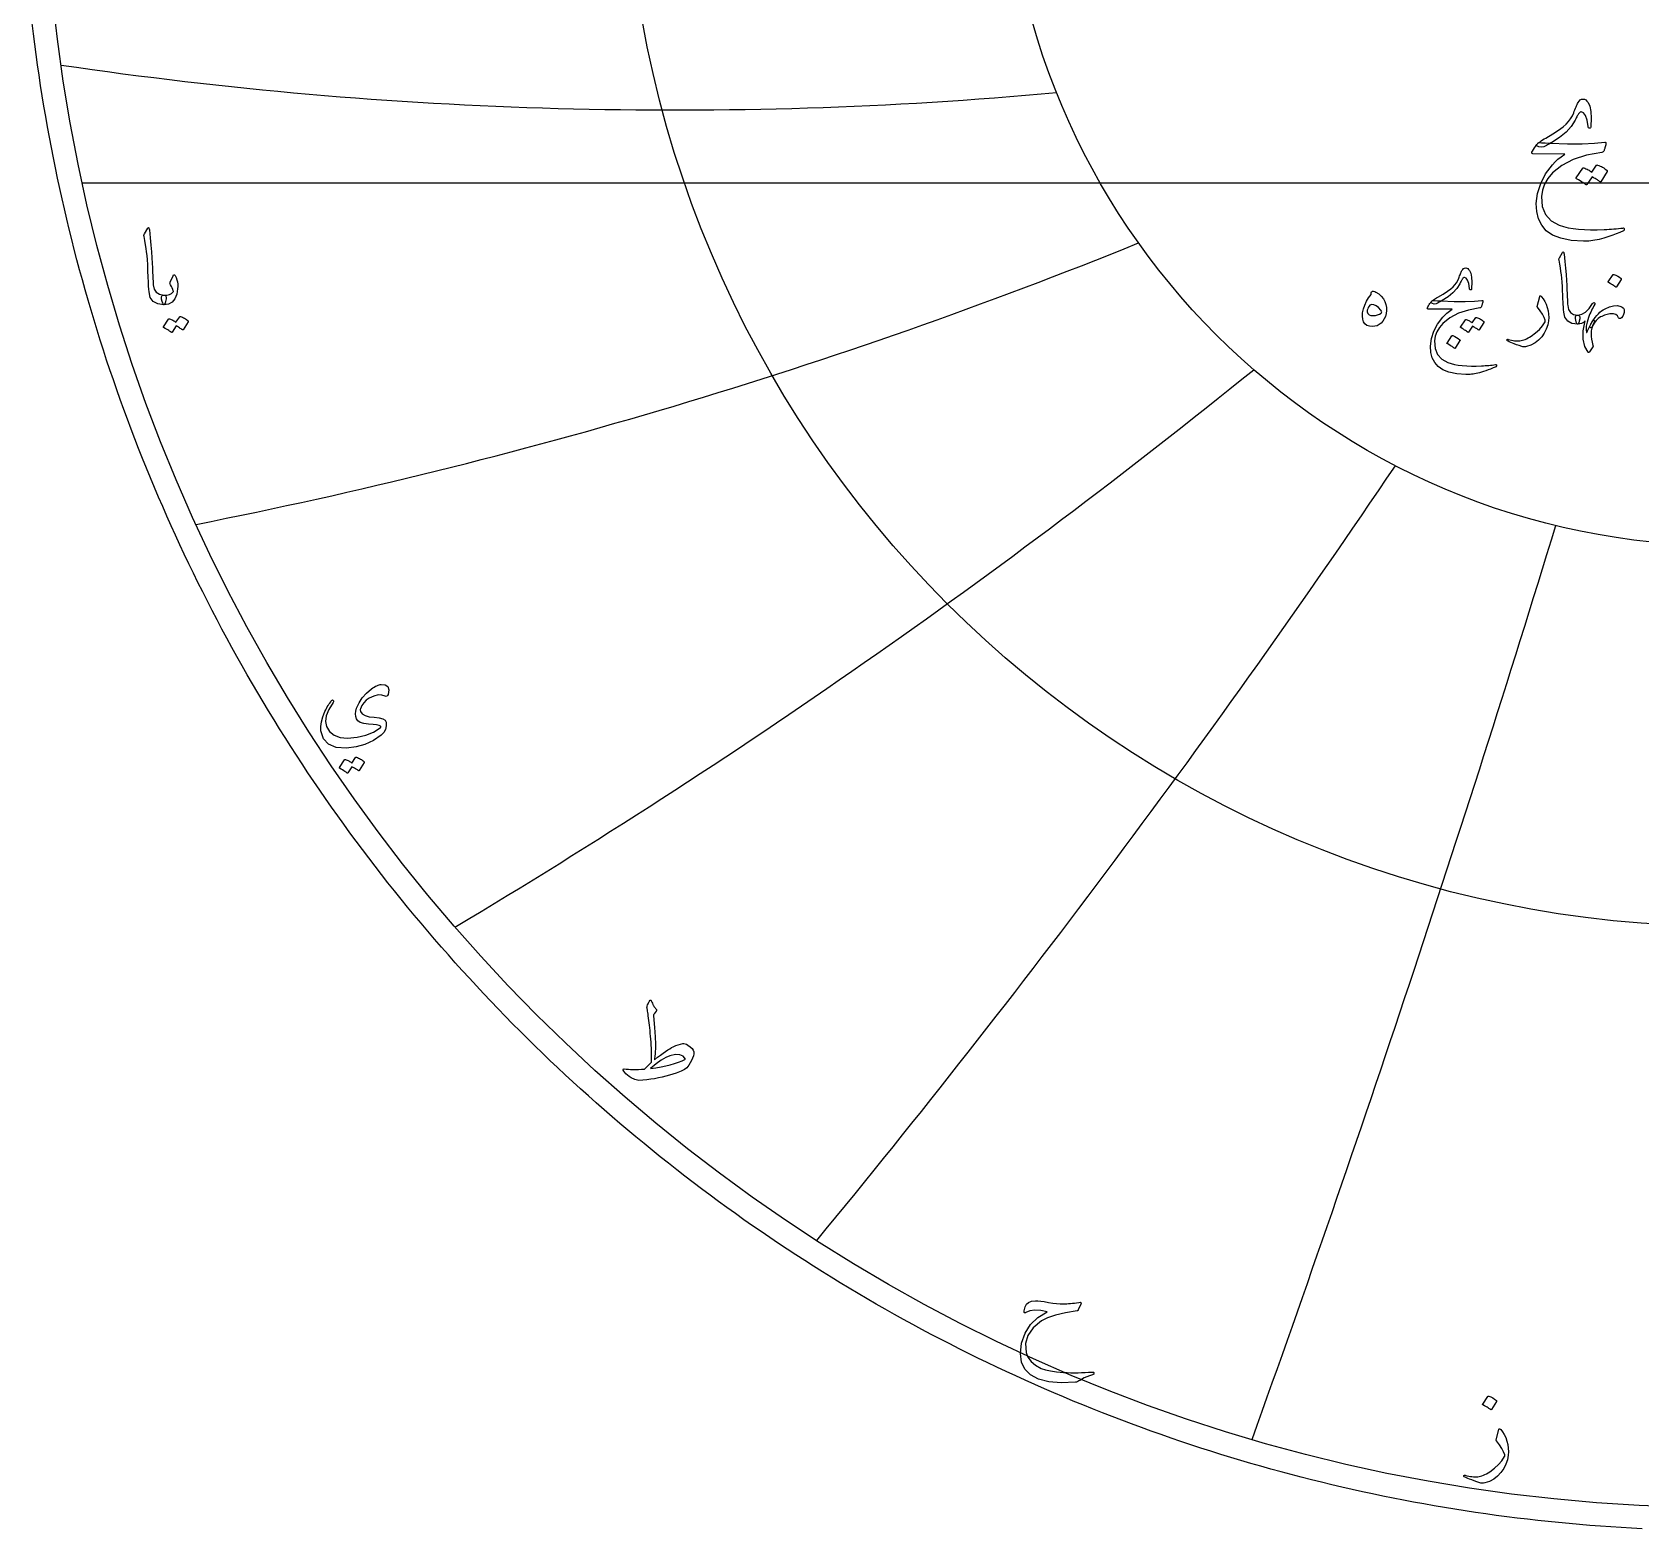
# Model space of a CAD drawing. Header units: millimetres. Extents: x -54 to 54, y -54 to 55.
# Drawn here: x -53.5 to -2.7, y -53.8 to -6.5 of the extents above; entities that cross this region are included whole.
import ezdxf

# ---------------------------------------------------------------- set-up
doc = ezdxf.new("R2010")
doc.units = ezdxf.units.MM
for name, color, linetype in [('CUT_OUTER', 1, 'Continuous'), ('ENGRAVE', 7, 'Continuous'), ('ENGRAVE_FINE', 8, 'Continuous'), ('TEXT', 5, 'Continuous')]:
    doc.layers.add(name, color=color, linetype=linetype)

msp = doc.modelspace()

# ---------------------------------------------------------------- linework, layer by layer
at = {"layer": 'CUT_OUTER'}
msp.add_lwpolyline([(-2.6416, -53.7702), (-2.9714, -53.7529), (-3.3012, -53.7337), (-3.6308, -53.7124), (-3.9603, -53.6891), (-4.2897, -53.6638), (-4.6189, -53.6365), (-4.9479, -53.6071), (-5.2768, -53.5758), (-5.6054, -53.5424), (-5.9338, -53.507), (-6.262, -53.4696), (-6.59, -53.4301), (-6.9177, -53.3887), (-7.2452, -53.3452), (-7.5723, -53.2998), (-7.8992, -53.2523), (-8.2258, -53.2028), (-8.5521, -53.1514), (-8.8781, -53.0979), (-9.2037, -53.0424), (-9.529, -52.985), (-9.854, -52.9255), (-10.1785, -52.864), (-10.5027, -52.8006), (-10.8265, -52.7351), (-11.1498, -52.6677), (-11.4728, -52.5983), (-11.7953, -52.5269), (-12.1174, -52.4536), (-12.439, -52.3782), (-12.7602, -52.3009), (-13.0808, -52.2216), (-13.401, -52.1404), (-13.7207, -52.0572), (-14.0399, -51.972), (-14.3585, -51.8849), (-14.6766, -51.7958), (-14.9941, -51.7048), (-15.3111, -51.6118), (-15.6275, -51.5169), (-15.9433, -51.42), (-16.2585, -51.3212), (-16.5731, -51.2205), (-16.8871, -51.1178), (-17.2004, -51.0133), (-17.5131, -50.9068), (-17.8251, -50.7984), (-18.1365, -50.688), (-18.4471, -50.5758), (-18.7571, -50.4616), (-19.0664, -50.3456), (-19.3749, -50.2277), (-19.6828, -50.1078), (-19.9899, -49.9861), (-20.2962, -49.8625), (-20.6018, -49.7371), (-20.9066, -49.6097), (-21.2106, -49.4805), (-21.5138, -49.3494), (-21.8162, -49.2165), (-22.1177, -49.0817), (-22.4185, -48.9451), (-22.7184, -48.8066), (-23.0174, -48.6663), (-23.3156, -48.5241), (-23.6129, -48.3801), (-23.9093, -48.2343), (-24.2048, -48.0867), (-24.4994, -47.9373), (-24.7931, -47.7861), (-25.0858, -47.6331), (-25.3776, -47.4782), (-25.6685, -47.3216), (-25.9584, -47.1632), (-26.2473, -47.0031), (-26.5352, -46.8411), (-26.8221, -46.6774), (-27.108, -46.512), (-27.3929, -46.3448), (-27.6767, -46.1758), (-27.9595, -46.0051), (-28.2413, -45.8327), (-28.522, -45.6586), (-28.8016, -45.4827), (-29.0801, -45.3051), (-29.3576, -45.1258), (-29.6339, -44.9448), (-29.9091, -44.7622), (-30.1832, -44.5778), (-30.4562, -44.3918), (-30.728, -44.2041), (-30.9986, -44.0147), (-31.2681, -43.8236), (-31.5364, -43.631), (-31.8035, -43.4366), (-32.0695, -43.2407), (-32.3342, -43.0431), (-32.5977, -42.8439), (-32.86, -42.6431), (-33.121, -42.4406), (-33.3808, -42.2366), (-33.6393, -42.031), (-33.8966, -41.8238), (-34.1526, -41.615), (-34.4073, -41.4047), (-34.6607, -41.1928), (-34.9128, -40.9793), (-35.1636, -40.7643), (-35.413, -40.5478), (-35.6612, -40.3298), (-35.9079, -40.1102), (-36.1534, -39.8891), (-36.3975, -39.6665), (-36.6402, -39.4424), (-36.8815, -39.2169), (-37.1214, -38.9898), (-37.36, -38.7613), (-37.5971, -38.5314), (-37.8328, -38.3), (-38.0671, -38.0671), (-38.3, -37.8328), (-38.5314, -37.5971), (-38.7613, -37.36), (-38.9898, -37.1214), (-39.2169, -36.8815), (-39.4424, -36.6402), (-39.6665, -36.3975), (-39.8891, -36.1534), (-40.1102, -35.9079), (-40.3298, -35.6612), (-40.5478, -35.413), (-40.7643, -35.1636), (-40.9793, -34.9128), (-41.1928, -34.6607), (-41.4047, -34.4073), (-41.615, -34.1526), (-41.8238, -33.8966), (-42.031, -33.6393), (-42.2366, -33.3808), (-42.4406, -33.121), (-42.6431, -32.86), (-42.8439, -32.5977), (-43.0431, -32.3342), (-43.2407, -32.0695), (-43.4366, -31.8035), (-43.631, -31.5364), (-43.8236, -31.2681), (-44.0147, -30.9986), (-44.2041, -30.728), (-44.3918, -30.4562), (-44.5778, -30.1832), (-44.7622, -29.9091), (-44.9448, -29.6339), (-45.1258, -29.3576), (-45.3051, -29.0801), (-45.4827, -28.8016), (-45.6586, -28.522), (-45.8327, -28.2413), (-46.0051, -27.9595), (-46.1758, -27.6767), (-46.3448, -27.3929), (-46.512, -27.108), (-46.6774, -26.8221), (-46.8411, -26.5352), (-47.0031, -26.2473), (-47.1632, -25.9584), (-47.3216, -25.6685), (-47.4782, -25.3776), (-47.6331, -25.0858), (-47.7861, -24.7931), (-47.9373, -24.4994), (-48.0867, -24.2048), (-48.2343, -23.9093), (-48.3801, -23.6129), (-48.5241, -23.3156), (-48.6663, -23.0174), (-48.8066, -22.7184), (-48.9451, -22.4185), (-49.0817, -22.1177), (-49.2165, -21.8162), (-49.3494, -21.5138), (-49.4805, -21.2106), (-49.6097, -20.9066), (-49.7371, -20.6018), (-49.8625, -20.2962), (-49.9861, -19.9899), (-50.1078, -19.6828), (-50.2277, -19.3749), (-50.3456, -19.0664), (-50.4616, -18.7571), (-50.5758, -18.4471), (-50.688, -18.1365), (-50.7984, -17.8251), (-50.9068, -17.5131), (-51.0133, -17.2004), (-51.1178, -16.8871), (-51.2205, -16.5731), (-51.3212, -16.2585), (-51.42, -15.9433), (-51.5169, -15.6275), (-51.6118, -15.3111), (-51.7048, -14.9941), (-51.7958, -14.6766), (-51.8849, -14.3585), (-51.972, -14.0399), (-52.0572, -13.7207), (-52.1404, -13.401), (-52.2216, -13.0808), (-52.3009, -12.7602), (-52.3782, -12.439), (-52.4536, -12.1174), (-52.5269, -11.7953), (-52.5983, -11.4728), (-52.6677, -11.1498), (-52.7351, -10.8265), (-52.8006, -10.5027), (-52.864, -10.1785), (-52.9255, -9.854), (-52.985, -9.529), (-53.0424, -9.2037), (-53.0979, -8.8781), (-53.1514, -8.5521), (-53.2028, -8.2258), (-53.2523, -7.8992), (-53.2998, -7.5723), (-53.3452, -7.2452), (-53.3887, -6.9177), (-53.4301, -6.59), (-53.4696, -6.262)], dxfattribs=at)
at = {"layer": 'ENGRAVE'}
for radius in [53.1, 34.7587, 22.7527]:
    msp.add_circle((0, 0), radius, dxfattribs=at)
for centre, radius, start, end in [((-33.1907, 123.8694), 132.8662, 261.619044, 275.209733), ((-80.0817, 138.7056), 163.8917, 281.18357, 292.056121), ((-150.9044, 150.9044), 216.2231, 300.820642, 308.975055), ((-277.0991, 159.9832), 321.8489, 320.514464, 325.950739), ((-617.9539, 165.5803), 640.6965, 340.2472961, 342.9654338)]:
    msp.add_arc(centre, radius, start, end, dxfattribs=at)
at = {"layer": 'ENGRAVE_FINE'}
msp.add_lwpolyline([(-51.8851, -11.2938), (51.8851, -11.2938)], dxfattribs=at)
at = {"layer": 'TEXT'}
for points in [[(-5.9855, -10.1131), (-5.9606, -10.0839), (-5.9321, -10.055), (-5.8999, -10.0263), (-5.864, -9.9979), (-5.8245, -9.9696), (-5.7813, -9.9409), (-5.7345, -9.912), (-5.684, -9.8828), (-5.46, -9.7504), (-5.2778, -9.6337), (-5.1376, -9.5327), (-5.0392, -9.4473), (-4.963, -9.3633), (-4.8979, -9.2746), (-4.8437, -9.1812), (-4.8005, -9.0831), (-4.7818, -9.034), (-4.7633, -8.9873), (-4.7452, -8.9429), (-4.7272, -8.9009), (-4.7098, -8.8618), (-4.6932, -8.8261), (-4.6774, -8.7938), (-4.6623, -8.7648), (-4.6291, -8.7154), (-4.5922, -8.6801), (-4.5516, -8.6589), (-4.5074, -8.6518), (-4.4642, -8.6589), (-4.4226, -8.6801), (-4.3826, -8.7154), (-4.3441, -8.7648), (-4.2962, -8.8779), (-4.2656, -9.0412), (-4.2523, -9.2547), (-4.2562, -9.5185), (-4.2588, -9.5423), (-4.2667, -9.5593), (-4.2797, -9.5696), (-4.2981, -9.573), (-4.3169, -9.5693), (-4.3316, -9.5583), (-4.342, -9.54), (-4.3483, -9.5143), (-4.3805, -9.3128), (-4.4268, -9.1689), (-4.4873, -9.0825), (-4.5618, -9.0538), (-4.5809, -9.0572), (-4.6006, -9.0674), (-4.6207, -9.0844), (-4.6414, -9.1082), (-4.6506, -9.1225), (-4.6613, -9.1401), (-4.6736, -9.1612), (-4.6875, -9.1856), (-4.7029, -9.2135), (-4.7199, -9.2448), (-4.7385, -9.2795), (-4.7586, -9.3175), (-4.8785, -9.5138), (-5.0413, -9.6965), (-5.247, -9.8655), (-5.4956, -10.021), (-5.4982, -10.0225), (-5.506, -10.0273), (-5.5191, -10.0351), (-5.5374, -10.0461), (-5.561, -10.0602), (-5.5898, -10.0775), (-5.6238, -10.0979), (-5.663, -10.1215), (-5.746, -10.1586), (-5.8274, -10.1696), (-5.9072, -10.1544), (-5.9855, -10.1131)], [(-5.5332, -10.0419), (-4.996, -10.0608), (-4.5315, -10.0628), (-4.1397, -10.0482), (-3.8207, -10.0168), (-3.8109, -10.0156), (-3.8024, -10.0163), (-3.7952, -10.0188), (-3.7893, -10.0231), (-3.785, -10.029), (-3.7825, -10.0362), (-3.7819, -10.0447), (-3.783, -10.0545), (-3.7913, -10.0927), (-3.7993, -10.1277), (-3.807, -10.1597), (-3.8144, -10.1885), (-3.8216, -10.2141), (-3.8286, -10.2366), (-3.8352, -10.256), (-3.8417, -10.2722), (-3.8553, -10.2981), (-3.871, -10.3172), (-3.8888, -10.3295), (-3.9087, -10.335), (-4.3923, -10.4227), (-4.8131, -10.5601), (-5.1711, -10.7472), (-5.4663, -10.984), (-5.6154, -11.1544), (-5.7238, -11.3347), (-5.7913, -11.5249), (-5.818, -11.7251), (-5.7923, -12.0394), (-5.6903, -12.2956), (-5.5118, -12.4937), (-5.2569, -12.6337), (-5.1247, -12.6761), (-4.9795, -12.7112), (-4.8212, -12.7389), (-4.6498, -12.7593), (-4.4655, -12.7727), (-4.2687, -12.7792), (-4.0594, -12.779), (-3.8375, -12.7719), (-3.7586, -12.7674), (-3.681, -12.7625), (-3.6047, -12.757), (-3.5297, -12.751), (-3.4566, -12.7444), (-3.3858, -12.7374), (-3.3174, -12.7298), (-3.2513, -12.7217), (-3.2311, -12.7206), (-3.2167, -12.7258), (-3.2081, -12.7374), (-3.2052, -12.7551), (-3.2068, -12.7758), (-3.2115, -12.7918), (-3.2194, -12.803), (-3.2303, -12.8096), (-3.3486, -12.8596), (-3.4606, -12.9048), (-3.5664, -12.9454), (-3.6658, -12.9813), (-3.7587, -13.0127), (-3.8448, -13.0399), (-3.9241, -13.0629), (-3.9966, -13.0817), (-4.0648, -13.0956), (-4.1311, -13.1079), (-4.1956, -13.1186), (-4.2583, -13.1278), (-4.3194, -13.1349), (-4.3792, -13.1393), (-4.4377, -13.1411), (-4.4948, -13.1404), (-4.8853, -13.11), (-5.2108, -13.0441), (-5.4715, -12.9425), (-5.6672, -12.8054), (-5.8109, -12.634), (-5.9111, -12.4338), (-5.9679, -12.2048), (-5.9813, -11.947), (-5.9402, -11.6272), (-5.842, -11.3169), (-5.6869, -11.0159), (-5.4746, -10.7244), (-5.3917, -10.6362), (-5.2977, -10.5517), (-5.1928, -10.4708), (-5.0769, -10.3936), (-6.0901, -10.3853), (-6.1145, -10.3748), (-6.1247, -10.3559), (-6.1208, -10.3287), (-6.1027, -10.2931), (-6.0687, -10.2413), (-6.0378, -10.1947), (-6.0101, -10.1534), (-5.9855, -10.1173), (-5.964, -10.0867), (-5.9457, -10.0618), (-5.9305, -10.0427), (-5.9185, -10.0293), (-5.8912, -10.027), (-5.818, -10.0283), (-5.6986, -10.0333), (-5.5332, -10.0419)], [(-4.0803, -10.7412), (-4.0751, -10.7359), (-4.0678, -10.7328), (-4.0583, -10.7317), (-4.0468, -10.7328), (-4.0056, -10.7482), (-3.9657, -10.7652), (-3.9271, -10.7838), (-3.8898, -10.804), (-3.8536, -10.8259), (-3.8181, -10.85), (-3.7834, -10.8762), (-3.7495, -10.9045), (-3.743, -10.9131), (-3.7401, -10.9222), (-3.7409, -10.9319), (-3.7454, -10.9421), (-3.9463, -11.2604), (-3.9518, -11.2645), (-3.9599, -11.2645), (-3.9707, -11.2604), (-3.984, -11.252), (-3.9932, -11.2443), (-4.0081, -11.2337), (-4.0288, -11.2202), (-4.0552, -11.2038), (-4.0877, -11.1843), (-4.1264, -11.1614), (-4.1714, -11.1351), (-4.2227, -11.1054), (-4.3818, -11.3525), (-4.3891, -11.3601), (-4.3985, -11.3619), (-4.4101, -11.358), (-4.4237, -11.3483), (-4.4354, -11.3399), (-4.454, -11.3273), (-4.4794, -11.3106), (-4.5116, -11.2897), (-4.5511, -11.2645), (-4.5985, -11.2352), (-4.6537, -11.2017), (-4.7168, -11.1641), (-4.7233, -11.1578), (-4.7262, -11.1515), (-4.7254, -11.1452), (-4.721, -11.1389), (-4.5158, -10.8333), (-4.5106, -10.828), (-4.5032, -10.8249), (-4.4938, -10.8239), (-4.4823, -10.8249), (-4.4472, -10.8363), (-4.4132, -10.8495), (-4.3802, -10.8645), (-4.3483, -10.8814), (-4.3174, -10.8999), (-4.2876, -10.9196), (-4.2588, -10.9407), (-4.2311, -10.9631)], [(-49.8203, -12.7288), (-49.8139, -12.7187), (-49.8078, -12.712), (-49.8021, -12.7087), (-49.7969, -12.7087), (-49.7889, -12.7131), (-49.7818, -12.7263), (-49.7755, -12.7482), (-49.7701, -12.779), (-49.7425, -13.0292), (-49.7199, -13.2605), (-49.7023, -13.473), (-49.6897, -13.6667), (-49.6816, -13.8323), (-49.6742, -13.9807), (-49.6674, -14.112), (-49.6612, -14.2261), (-49.6559, -14.323), (-49.6516, -14.4028), (-49.6484, -14.4654), (-49.6462, -14.5108), (-49.6164, -14.6469), (-49.5507, -14.7469), (-49.4489, -14.811), (-49.3112, -14.8391), (-49.2729, -14.8491), (-49.2484, -14.8726), (-49.2377, -14.9094), (-49.2408, -14.9597), (-49.2565, -15.0388), (-49.2735, -15.0953), (-49.2917, -15.1292), (-49.3112, -15.1405), (-49.5051, -15.115), (-49.6478, -15.0384), (-49.7395, -14.9107), (-49.7801, -14.7319), (-49.7865, -14.6464), (-49.7923, -14.5606), (-49.7974, -14.4747), (-49.8019, -14.3885), (-49.806, -14.3022), (-49.8099, -14.2156), (-49.8135, -14.1288), (-49.817, -14.0418), (-49.8233, -13.8759), (-49.8321, -13.7266), (-49.8434, -13.5937), (-49.8572, -13.4774), (-49.8735, -13.3657), (-49.8924, -13.2467), (-49.9137, -13.1204), (-49.9376, -12.9867), (-49.9407, -12.9626), (-49.9401, -12.9406), (-49.9357, -12.9207), (-49.9275, -12.9029)], [(-5.1533, -13.4942), (-5.1472, -13.4848), (-5.1415, -13.4785), (-5.1362, -13.4753), (-5.1313, -13.4753), (-5.1238, -13.4795), (-5.1172, -13.4918), (-5.1113, -13.5124), (-5.1062, -13.5413), (-5.0803, -13.7758), (-5.0591, -13.9927), (-5.0426, -14.1919), (-5.0308, -14.3735), (-5.0232, -14.5287), (-5.0163, -14.6679), (-5.0099, -14.7909), (-5.0041, -14.8979), (-4.9991, -14.9888), (-4.9951, -15.0635), (-4.992, -15.1222), (-4.99, -15.1648), (-4.9621, -15.2924), (-4.9005, -15.3862), (-4.8051, -15.4463), (-4.6759, -15.4726), (-4.64, -15.482), (-4.6171, -15.504), (-4.607, -15.5385), (-4.61, -15.5856), (-4.6247, -15.6598), (-4.6406, -15.7128), (-4.6577, -15.7446), (-4.6759, -15.7552), (-4.8577, -15.7313), (-4.9915, -15.6594), (-5.0775, -15.5397), (-5.1156, -15.3721), (-5.1216, -15.2919), (-5.127, -15.2115), (-5.1318, -15.131), (-5.136, -15.0502), (-5.1398, -14.9692), (-5.1435, -14.8881), (-5.1469, -14.8067), (-5.1501, -14.7252), (-5.156, -14.5696), (-5.1643, -14.4296), (-5.1749, -14.3051), (-5.1878, -14.196), (-5.2031, -14.0913), (-5.2208, -13.9797), (-5.2408, -13.8613), (-5.2632, -13.736), (-5.2661, -13.7134), (-5.2655, -13.6928), (-5.2614, -13.6742), (-5.2538, -13.6575)], [(-49.1102, -14.4338), (-49.0164, -14.2261), (-49.0026, -14.2033), (-48.9879, -14.1951), (-48.9725, -14.2016), (-48.9561, -14.2227), (-48.926, -14.2861), (-48.9025, -14.3521), (-48.8858, -14.4209), (-48.8757, -14.4924), (-48.8726, -14.567), (-48.8766, -14.6452), (-48.8877, -14.727), (-48.9059, -14.8123), (-48.9614, -14.9559), (-49.0474, -15.0585), (-49.164, -15.12), (-49.3112, -15.1405), (-49.3281, -15.1299), (-49.3455, -15.0978), (-49.3633, -15.0444), (-49.3815, -14.9697), (-49.3868, -14.9297), (-49.3857, -14.8968), (-49.3784, -14.8711), (-49.3648, -14.8525), (-49.3539, -14.8453), (-49.3413, -14.8407), (-49.3271, -14.8386), (-49.3112, -14.8391), (-49.2184, -14.8361), (-49.1378, -14.8173), (-49.0694, -14.7825), (-49.0131, -14.7319), (-49.0106, -14.7279), (-49.0097, -14.7227), (-49.0106, -14.7162), (-49.0131, -14.7084), (-49.0263, -14.6611), (-49.0457, -14.613), (-49.0715, -14.564), (-49.1035, -14.5141), (-49.114, -14.4953), (-49.1186, -14.4756), (-49.1173, -14.4551), (-49.1102, -14.4338)], [(-9.3205, -15.0769), (-9.3018, -15.055), (-9.2804, -15.0333), (-9.2563, -15.0118), (-9.2294, -14.9905), (-9.1998, -14.9692), (-9.1674, -14.9477), (-9.1323, -14.9261), (-9.0944, -14.9042), (-8.9264, -14.8049), (-8.7898, -14.7173), (-8.6846, -14.6416), (-8.6108, -14.5776), (-8.5536, -14.5146), (-8.5048, -14.448), (-8.4642, -14.378), (-8.4318, -14.3044), (-8.4177, -14.2676), (-8.4039, -14.2325), (-8.3903, -14.1993), (-8.3768, -14.1678), (-8.3638, -14.1384), (-8.3513, -14.1116), (-8.3394, -14.0874), (-8.3281, -14.0657), (-8.3032, -14.0286), (-8.2755, -14.0021), (-8.2451, -13.9862), (-8.2119, -13.9809), (-8.1796, -13.9862), (-8.1484, -14.0021), (-8.1183, -14.0286), (-8.0895, -14.0657), (-8.0536, -14.1505), (-8.0306, -14.273), (-8.0206, -14.4331), (-8.0235, -14.631), (-8.0255, -14.6488), (-8.0314, -14.6616), (-8.0412, -14.6692), (-8.0549, -14.6718), (-8.0691, -14.669), (-8.08, -14.6608), (-8.0879, -14.6471), (-8.0926, -14.6278), (-8.1168, -14.4767), (-8.1515, -14.3688), (-8.1968, -14.304), (-8.2528, -14.2824), (-8.2671, -14.2849), (-8.2818, -14.2926), (-8.2969, -14.3054), (-8.3124, -14.3232), (-8.3193, -14.3339), (-8.3274, -14.3472), (-8.3366, -14.363), (-8.347, -14.3813), (-8.3586, -14.4022), (-8.3713, -14.4257), (-8.3853, -14.4517), (-8.4004, -14.4802), (-8.4903, -14.6274), (-8.6123, -14.7644), (-8.7666, -14.8912), (-8.9531, -15.0078), (-8.955, -15.009), (-8.9609, -15.0125), (-8.9707, -15.0184), (-8.9845, -15.0266), (-9.0021, -15.0372), (-9.0237, -15.0502), (-9.0492, -15.0655), (-9.0787, -15.0832), (-9.1409, -15.111), (-9.2019, -15.1193), (-9.2618, -15.1079), (-9.3205, -15.0769)], [(-3.5548, -14.1913), (-3.5509, -14.1874), (-3.5454, -14.185), (-3.5384, -14.1843), (-3.5297, -14.185), (-3.4687, -14.2098), (-3.4112, -14.24), (-3.3572, -14.2757), (-3.3068, -14.3169), (-3.3019, -14.3232), (-3.2997, -14.3295), (-3.3003, -14.3358), (-3.3036, -14.3421), (-3.4512, -14.5807), (-3.4567, -14.5864), (-3.4638, -14.5878), (-3.4724, -14.5848), (-3.4826, -14.5776), (-3.4914, -14.5713), (-3.5054, -14.5619), (-3.5244, -14.5493), (-3.5486, -14.5336), (-3.5782, -14.5148), (-3.6137, -14.4928), (-3.6551, -14.4677), (-3.7024, -14.4394), (-3.7087, -14.4347), (-3.7119, -14.43), (-3.7119, -14.4253), (-3.7087, -14.4206)], [(-11.1764, -14.7315), (-11.1495, -14.7191), (-11.1191, -14.7165), (-11.0851, -14.7238), (-11.0477, -14.7409), (-10.9544, -14.8033), (-10.8757, -14.8743), (-10.8115, -14.954), (-10.7619, -15.0424), (-10.7275, -15.1344), (-10.7093, -15.2284), (-10.7071, -15.3244), (-10.7211, -15.4223), (-10.7464, -15.5116), (-10.7815, -15.5911), (-10.8265, -15.6608), (-10.8812, -15.7207), (-10.943, -15.7687), (-11.0092, -15.8031), (-11.0796, -15.8237), (-11.1544, -15.8306), (-11.2522, -15.8235), (-11.3319, -15.796), (-11.3935, -15.7481), (-11.4371, -15.6798), (-11.4632, -15.5968), (-11.4724, -15.5016), (-11.4647, -15.3943), (-11.4402, -15.2747), (-11.4004, -15.1507), (-11.3468, -15.0329), (-11.2794, -14.9214), (-11.1984, -14.8162), (-11.1956, -14.8113), (-11.1937, -14.8029), (-11.1925, -14.7909), (-11.1921, -14.7754), (-11.1911, -14.7585), (-11.1882, -14.7456), (-11.1833, -14.7366), (-11.1764, -14.7315)], [(-10.8781, -15.4066), (-10.8649, -15.3901), (-10.8632, -15.3689), (-10.8728, -15.343), (-10.8938, -15.3124), (-10.9666, -15.2331), (-11.0374, -15.1774), (-11.1063, -15.1452), (-11.1733, -15.1366), (-11.2051, -15.1423), (-11.2345, -15.1593), (-11.2616, -15.1878), (-11.2863, -15.2276), (-11.3061, -15.2706), (-11.3185, -15.3085), (-11.3234, -15.3413), (-11.3209, -15.3689), (-11.2989, -15.4198), (-11.2612, -15.4561), (-11.2078, -15.4779), (-11.1387, -15.4851), (-11.0624, -15.4802), (-10.9935, -15.4655), (-10.9321, -15.441), (-10.8781, -15.4066)], [(-8.9813, -15.0235), (-8.5784, -15.0376), (-8.23, -15.0392), (-7.9362, -15.0282), (-7.6969, -15.0047), (-7.6896, -15.0038), (-7.6832, -15.0043), (-7.6778, -15.0061), (-7.6734, -15.0094), (-7.6701, -15.0138), (-7.6683, -15.0192), (-7.6678, -15.0256), (-7.6687, -15.0329), (-7.6749, -15.0616), (-7.6808, -15.0879), (-7.6866, -15.1118), (-7.6922, -15.1334), (-7.6976, -15.1527), (-7.7028, -15.1695), (-7.7078, -15.1841), (-7.7126, -15.1962), (-7.7228, -15.2157), (-7.7346, -15.23), (-7.748, -15.2392), (-7.7629, -15.2433), (-8.1256, -15.3091), (-8.4412, -15.4121), (-8.7097, -15.5525), (-8.9311, -15.7301), (-9.043, -15.8579), (-9.1242, -15.9931), (-9.1748, -16.1358), (-9.1949, -16.2859), (-9.1756, -16.5216), (-9.0991, -16.7138), (-8.9652, -16.8624), (-8.7741, -16.9674), (-8.6749, -16.9992), (-8.566, -17.0255), (-8.4473, -17.0463), (-8.3187, -17.0616), (-8.1805, -17.0716), (-8.0329, -17.0765), (-7.8759, -17.0763), (-7.7095, -17.071), (-7.6503, -17.0677), (-7.5921, -17.0639), (-7.5349, -17.0598), (-7.4787, -17.0553), (-7.4238, -17.0504), (-7.3707, -17.0451), (-7.3194, -17.0394), (-7.2698, -17.0333), (-7.2547, -17.0325), (-7.2439, -17.0365), (-7.2375, -17.0451), (-7.2353, -17.0584), (-7.2365, -17.0739), (-7.24, -17.0859), (-7.2459, -17.0944), (-7.2541, -17.0993), (-7.3429, -17.1367), (-7.4269, -17.1707), (-7.5062, -17.2011), (-7.5807, -17.228), (-7.6504, -17.2516), (-7.715, -17.272), (-7.7745, -17.2893), (-7.8288, -17.3034), (-7.88, -17.3138), (-7.9297, -17.323), (-7.9781, -17.3311), (-8.0251, -17.3379), (-8.0709, -17.3432), (-8.1158, -17.3466), (-8.1596, -17.3479), (-8.2025, -17.3473), (-8.4954, -17.3246), (-8.7395, -17.2751), (-8.935, -17.199), (-9.0818, -17.0961), (-9.1896, -16.9676), (-9.2647, -16.8174), (-9.3073, -16.6457), (-9.3173, -16.4524), (-9.2865, -16.2125), (-9.2129, -15.9797), (-9.0965, -15.754), (-8.9374, -15.5354), (-8.8751, -15.4692), (-8.8047, -15.4058), (-8.726, -15.3452), (-8.639, -15.2873), (-9.399, -15.281), (-9.4172, -15.2732), (-9.4249, -15.259), (-9.4219, -15.2386), (-9.4084, -15.2119), (-9.3829, -15.1731), (-9.3597, -15.1381), (-9.3389, -15.1071), (-9.3205, -15.08), (-9.3044, -15.0571), (-9.2906, -15.0384), (-9.2793, -15.0241), (-9.2702, -15.0141), (-9.2498, -15.0123), (-9.1949, -15.0133), (-9.1054, -15.017), (-8.9813, -15.0235)], [(-5.8755, -14.8791), (-5.8738, -14.8734), (-5.8716, -14.8688), (-5.8691, -14.8655), (-5.8661, -14.8634), (-5.8573, -14.8626), (-5.8465, -14.8665), (-5.8337, -14.8751), (-5.819, -14.8885), (-5.7617, -14.9566), (-5.7122, -15.0353), (-5.6706, -15.1246), (-5.6369, -15.2245), (-5.6106, -15.332), (-5.5945, -15.438), (-5.5886, -15.5424), (-5.5929, -15.6453), (-5.6208, -15.7807), (-5.6667, -15.9106), (-5.7307, -16.0351), (-5.8127, -16.154), (-5.9109, -16.2618), (-6.0231, -16.3495), (-6.1495, -16.4172), (-6.2901, -16.4649), (-6.3277, -16.473), (-6.3654, -16.4751), (-6.4031, -16.4714), (-6.4408, -16.4618), (-6.5277, -16.4315), (-6.6061, -16.4033), (-6.676, -16.3773), (-6.7376, -16.3534), (-6.7905, -16.3317), (-6.8345, -16.3122), (-6.8698, -16.2948), (-6.8961, -16.2796), (-6.9016, -16.2749), (-6.9056, -16.2702), (-6.9079, -16.2655), (-6.9087, -16.2608), (-6.9081, -16.2547), (-6.9064, -16.249), (-6.9034, -16.2437), (-6.8993, -16.2388), (-6.894, -16.2351), (-6.8875, -16.2333), (-6.8799, -16.2335), (-6.871, -16.2357), (-6.8172, -16.2501), (-6.7658, -16.262), (-6.7168, -16.2713), (-6.67, -16.2781), (-6.6253, -16.2823), (-6.5821, -16.284), (-6.5405, -16.2831), (-6.5005, -16.2796), (-6.4605, -16.2733), (-6.4192, -16.2635), (-6.3765, -16.2505), (-6.3325, -16.2341), (-6.287, -16.2142), (-6.2402, -16.1905), (-6.192, -16.1632), (-6.1425, -16.132), (-6.0033, -16.0319), (-5.8842, -15.9232), (-5.7851, -15.8058), (-5.706, -15.6798), (-5.7009, -15.6696), (-5.6981, -15.6579), (-5.6977, -15.6445), (-5.6997, -15.6296), (-5.7327, -15.5415), (-5.7845, -15.4435), (-5.8551, -15.3358), (-5.9446, -15.2182), (-5.9486, -15.2108), (-5.9509, -15.2041), (-5.9517, -15.1982), (-5.9509, -15.1931)], [(-4.1735, -15.7301), (-4.208, -15.8043), (-4.2332, -15.8824), (-4.2489, -15.9644), (-4.2551, -16.0504), (-4.2524, -16.1399), (-4.241, -16.2325), (-4.221, -16.3283), (-4.1923, -16.4272), (-4.1888, -16.4404), (-4.1876, -16.4516), (-4.1888, -16.4608), (-4.1923, -16.4681), (-4.3054, -16.6282), (-4.3158, -16.6398), (-4.325, -16.6463), (-4.3331, -16.6476), (-4.3399, -16.6439), (-4.4475, -16.4596), (-4.5001, -16.2333), (-4.4977, -15.965), (-4.4404, -15.6547), (-4.4952, -15.6987), (-4.5527, -15.7301), (-4.6129, -15.7489), (-4.6759, -15.7552), (-4.6895, -15.7511), (-4.7018, -15.7387), (-4.713, -15.7181), (-4.723, -15.6893), (-4.7287, -15.6719), (-4.7333, -15.6543), (-4.7366, -15.6366), (-4.7387, -15.6186), (-4.7403, -15.6006), (-4.7419, -15.5829), (-4.7435, -15.5653), (-4.745, -15.5479), (-4.7431, -15.5161), (-4.7309, -15.493), (-4.7085, -15.4785), (-4.6759, -15.4726), (-4.5478, -15.4439), (-4.4271, -15.3737), (-4.3138, -15.2618), (-4.208, -15.1083), (-4.1937, -15.0889), (-4.179, -15.0777), (-4.1639, -15.0747), (-4.1484, -15.08), (-4.137, -15.09), (-4.1311, -15.1012), (-4.1307, -15.1136), (-4.1358, -15.1271), (-4.1636, -15.1762), (-4.1904, -15.2261), (-4.2162, -15.2767), (-4.241, -15.3281), (-4.2649, -15.3803), (-4.2877, -15.4333), (-4.3096, -15.4871), (-4.3305, -15.5417), (-4.3768, -15.6902), (-4.4027, -15.8188), (-4.4082, -15.9273), (-4.3933, -16.0159), (-4.3919, -16.0186), (-4.391, -16.0206), (-4.3904, -16.0217), (-4.3902, -16.0221), (-4.39, -16.0217), (-4.3894, -16.0206), (-4.3884, -16.0186), (-4.387, -16.0159), (-4.3679, -15.9708), (-4.3482, -15.9267), (-4.3279, -15.8837), (-4.307, -15.8416), (-4.2853, -15.8002), (-4.2626, -15.7595), (-4.2389, -15.7194), (-4.2143, -15.6798), (-4.1965, -15.6524), (-4.1806, -15.6359), (-4.1666, -15.6304), (-4.1546, -15.6359), (-4.1488, -15.6476), (-4.1499, -15.6673), (-4.1582, -15.6948), (-4.1735, -15.7301)], [(-3.3821, -15.5605), (-3.4228, -15.4969), (-3.4756, -15.4537), (-3.5405, -15.431), (-3.6177, -15.4286), (-3.6614, -15.4342), (-3.7048, -15.4416), (-3.7478, -15.4507), (-3.7904, -15.4616), (-3.8326, -15.4746), (-3.8744, -15.4902), (-3.9158, -15.5084), (-3.9568, -15.5291), (-4.0271, -15.5762), (-4.0934, -15.6422), (-4.1558, -15.7269), (-4.2143, -15.8306), (-4.231, -15.8539), (-4.2465, -15.8675), (-4.2608, -15.8712), (-4.274, -15.8651), (-4.285, -15.8529), (-4.2897, -15.8384), (-4.2881, -15.8215), (-4.2803, -15.8023), (-4.2683, -15.777), (-4.2575, -15.7544), (-4.2479, -15.7346), (-4.2394, -15.7175), (-4.232, -15.703), (-4.2253, -15.6908), (-4.2194, -15.681), (-4.2143, -15.6736), (-4.1682, -15.6041), (-4.1209, -15.5401), (-4.0724, -15.4816), (-4.0228, -15.4286), (-3.9719, -15.3809), (-3.9199, -15.3383), (-3.8667, -15.3008), (-3.8124, -15.2685), (-3.6728, -15.2051), (-3.5431, -15.1719), (-3.4231, -15.1689), (-3.313, -15.1962), (-3.2661, -15.22), (-3.2322, -15.2504), (-3.2112, -15.2875), (-3.2031, -15.3313), (-3.2078, -15.3909), (-3.2251, -15.4475), (-3.2549, -15.5008), (-3.2973, -15.5511), (-3.325, -15.5729), (-3.3484, -15.5817), (-3.3674, -15.5776), (-3.3821, -15.5605)], [(-48.8121, -15.519), (-48.8079, -15.5149), (-48.802, -15.5123), (-48.7945, -15.5115), (-48.7853, -15.5123), (-48.7523, -15.5247), (-48.7204, -15.5383), (-48.6895, -15.5532), (-48.6597, -15.5693), (-48.6307, -15.5869), (-48.6023, -15.6061), (-48.5746, -15.6271), (-48.5475, -15.6497), (-48.5422, -15.6566), (-48.5399, -15.6639), (-48.5406, -15.6717), (-48.5441, -15.6798), (-48.7049, -15.9344), (-48.7093, -15.9378), (-48.7158, -15.9378), (-48.7244, -15.9344), (-48.735, -15.9277), (-48.7424, -15.9215), (-48.7543, -15.9131), (-48.7708, -15.9023), (-48.792, -15.8892), (-48.818, -15.8736), (-48.8489, -15.8553), (-48.8849, -15.8342), (-48.926, -15.8105), (-49.0533, -16.0081), (-49.0591, -16.0142), (-49.0667, -16.0156), (-49.0759, -16.0125), (-49.0868, -16.0048), (-49.0962, -15.9981), (-49.111, -15.988), (-49.1314, -15.9746), (-49.1571, -15.9579), (-49.1887, -15.9378), (-49.2266, -15.9143), (-49.2708, -15.8875), (-49.3212, -15.8574), (-49.3265, -15.8523), (-49.3288, -15.8473), (-49.3281, -15.8423), (-49.3246, -15.8373), (-49.1605, -15.5927), (-49.1563, -15.5886), (-49.1504, -15.586), (-49.1429, -15.5852), (-49.1337, -15.586), (-49.1056, -15.5951), (-49.0784, -15.6057), (-49.052, -15.6178), (-49.0265, -15.6313), (-49.0018, -15.646), (-48.9779, -15.6618), (-48.9549, -15.6787), (-48.9327, -15.6966)], [(-7.8916, -15.5479), (-7.8877, -15.544), (-7.8822, -15.5417), (-7.8751, -15.5409), (-7.8665, -15.5417), (-7.8356, -15.5532), (-7.8057, -15.566), (-7.7767, -15.5799), (-7.7487, -15.595), (-7.7216, -15.6115), (-7.695, -15.6296), (-7.669, -15.6492), (-7.6435, -15.6704), (-7.6386, -15.6769), (-7.6365, -15.6838), (-7.6371, -15.691), (-7.6404, -15.6987), (-7.7911, -15.9373), (-7.7953, -15.9405), (-7.8013, -15.9405), (-7.8094, -15.9373), (-7.8194, -15.9311), (-7.8263, -15.9253), (-7.8375, -15.9173), (-7.853, -15.9072), (-7.8728, -15.8949), (-7.8971, -15.8803), (-7.9262, -15.8632), (-7.9599, -15.8434), (-7.9984, -15.8212), (-8.1177, -16.0064), (-8.1232, -16.0121), (-8.1303, -16.0135), (-8.1389, -16.0106), (-8.1491, -16.0033), (-8.158, -15.997), (-8.1719, -15.9876), (-8.1909, -15.975), (-8.2151, -15.9593), (-8.2447, -15.9405), (-8.2802, -15.9185), (-8.3217, -15.8934), (-8.369, -15.8651), (-8.3739, -15.8604), (-8.376, -15.8557), (-8.3754, -15.851), (-8.3721, -15.8463), (-8.2182, -15.617), (-8.2143, -15.6131), (-8.2088, -15.6107), (-8.2017, -15.61), (-8.1931, -15.6107), (-8.1668, -15.6193), (-8.1413, -15.6292), (-8.1166, -15.6405), (-8.0926, -15.6531), (-8.0695, -15.667), (-8.0471, -15.6818), (-8.0255, -15.6976), (-8.0047, -15.7144)], [(-8.6453, -16.1226), (-8.6414, -16.1187), (-8.6359, -16.1163), (-8.6288, -16.1156), (-8.6202, -16.1163), (-8.5591, -16.1411), (-8.5016, -16.1713), (-8.4477, -16.207), (-8.3972, -16.2482), (-8.3923, -16.2545), (-8.3902, -16.2608), (-8.3907, -16.2671), (-8.3941, -16.2734), (-8.5417, -16.512), (-8.5472, -16.5177), (-8.5542, -16.5191), (-8.5629, -16.5161), (-8.5731, -16.5089), (-8.5819, -16.5026), (-8.5958, -16.4932), (-8.6149, -16.4806), (-8.639, -16.4649), (-8.6687, -16.4461), (-8.7042, -16.4241), (-8.7456, -16.399), (-8.7929, -16.3707), (-8.7992, -16.366), (-8.8023, -16.3613), (-8.8023, -16.3566), (-8.7992, -16.3519)], [(-42.3205, -27.4953), (-42.429, -27.4591), (-42.55, -27.4576), (-42.6835, -27.4909), (-42.8297, -27.5589), (-42.9224, -27.6238), (-42.9997, -27.7013), (-43.0614, -27.7913), (-43.1077, -27.8939), (-43.1123, -27.9144), (-43.1127, -27.9358), (-43.109, -27.958), (-43.101, -27.981), (-43.0478, -28.0526), (-42.9586, -28.1066), (-42.8334, -28.143), (-42.6722, -28.1619), (-42.5131, -28.1788), (-42.3976, -28.2096), (-42.3256, -28.2542), (-42.2971, -28.3126), (-42.2939, -28.4349), (-42.318, -28.5437), (-42.3693, -28.6392), (-42.4478, -28.7213), (-42.6972, -28.8915), (-42.9628, -29.0169), (-43.2448, -29.0975), (-43.5432, -29.1333), (-43.8689, -29.1107), (-44.1126, -29.0127), (-44.2742, -28.8393), (-44.3538, -28.5906), (-44.3584, -28.4541), (-44.3387, -28.3059), (-44.2947, -28.146), (-44.2265, -27.9743), (-44.2027, -27.9266), (-44.1783, -27.8805), (-44.1533, -27.8361), (-44.1277, -27.7934), (-44.1012, -27.7522), (-44.0737, -27.7122), (-44.0451, -27.6734), (-44.0155, -27.636), (-43.9996, -27.6205), (-43.9853, -27.6142), (-43.9728, -27.6171), (-43.9619, -27.6293), (-43.9558, -27.6443), (-43.9543, -27.6594), (-43.9575, -27.6745), (-43.9652, -27.6896), (-44.103, -27.9115), (-44.1846, -28.1116), (-44.2102, -28.29), (-44.1796, -28.4466), (-44.0812, -28.6116), (-43.9367, -28.728), (-43.7462, -28.7958), (-43.5097, -28.8151), (-43.2065, -28.791), (-42.9335, -28.7288), (-42.6907, -28.6285), (-42.478, -28.4901), (-42.4652, -28.4784), (-42.4604, -28.4667), (-42.4635, -28.455), (-42.4746, -28.4432), (-42.5196, -28.4215), (-42.5977, -28.403), (-42.7089, -28.388), (-42.8531, -28.3763), (-42.9999, -28.3582), (-43.1119, -28.3243), (-43.1891, -28.2745), (-43.2316, -28.2088), (-43.2513, -28.1315), (-43.2568, -28.0505), (-43.248, -27.9657), (-43.2249, -27.8771), (-43.1502, -27.7032), (-43.0466, -27.543), (-42.914, -27.3967), (-42.7526, -27.2642), (-42.7097, -27.2328), (-42.6681, -27.2055), (-42.6276, -27.1825), (-42.5885, -27.1637), (-42.5508, -27.1488), (-42.5148, -27.1377), (-42.4805, -27.1304), (-42.4478, -27.1268), (-42.3201, -27.1388), (-42.2418, -27.1947), (-42.2129, -27.2945), (-42.2334, -27.4383), (-42.2489, -27.4771), (-42.2686, -27.4995), (-42.2925, -27.5055), (-42.3205, -27.4953)], [(-43.2584, -29.428), (-43.2542, -29.4239), (-43.2484, -29.4213), (-43.2409, -29.4205), (-43.2316, -29.4213), (-43.1987, -29.4337), (-43.1667, -29.4473), (-43.1359, -29.4622), (-43.106, -29.4783), (-43.077, -29.4959), (-43.0487, -29.5151), (-43.0209, -29.5361), (-42.9938, -29.5587), (-42.9886, -29.5656), (-42.9863, -29.5729), (-42.9869, -29.5807), (-42.9905, -29.5888), (-43.1512, -29.8434), (-43.1556, -29.8468), (-43.1621, -29.8468), (-43.1707, -29.8434), (-43.1814, -29.8367), (-43.1887, -29.8305), (-43.2007, -29.8221), (-43.2172, -29.8113), (-43.2383, -29.7982), (-43.2643, -29.7826), (-43.2953, -29.7643), (-43.3313, -29.7432), (-43.3723, -29.7195), (-43.4996, -29.9171), (-43.5055, -29.9232), (-43.513, -29.9246), (-43.5222, -29.9215), (-43.5331, -29.9138), (-43.5425, -29.9071), (-43.5574, -29.897), (-43.5777, -29.8836), (-43.6035, -29.8669), (-43.6351, -29.8468), (-43.673, -29.8233), (-43.7171, -29.7965), (-43.7676, -29.7664), (-43.7728, -29.7613), (-43.7751, -29.7563), (-43.7745, -29.7513), (-43.7709, -29.7463), (-43.6068, -29.5017), (-43.6026, -29.4976), (-43.5968, -29.495), (-43.5892, -29.4942), (-43.58, -29.495), (-43.552, -29.5041), (-43.5247, -29.5147), (-43.4984, -29.5268), (-43.4728, -29.5403), (-43.4481, -29.555), (-43.4242, -29.5708), (-43.4012, -29.5877), (-43.379, -29.6056)], [(-34.054, -37.2745), (-34.0381, -37.2381), (-34.0239, -37.2059), (-34.0113, -37.1778), (-34.0004, -37.1539), (-33.9914, -37.1345), (-33.9845, -37.1196), (-33.9797, -37.1094), (-33.977, -37.1037), (-33.9713, -37.0964), (-33.9644, -37.0911), (-33.9563, -37.088), (-33.9468, -37.087), (-33.9391, -37.0882), (-33.9326, -37.092), (-33.9274, -37.0983), (-33.9234, -37.1071), (-33.9058, -37.1498), (-33.8899, -37.1874), (-33.8757, -37.2201), (-33.8631, -37.2477), (-33.8559, -37.2599), (-33.8476, -37.2729), (-33.8383, -37.2867), (-33.8279, -37.3013), (-33.8163, -37.3168), (-33.8032, -37.3332), (-33.7887, -37.3503), (-33.7727, -37.3683), (-33.7626, -37.3865), (-33.7593, -37.4043), (-33.7626, -37.4217), (-33.7727, -37.4387), (-33.8363, -37.5224), (-33.8449, -37.536), (-33.8505, -37.55), (-33.8533, -37.5645), (-33.8531, -37.5794), (-33.8204, -37.948), (-33.7995, -38.2468), (-33.7902, -38.4756), (-33.7928, -38.6345), (-33.7962, -38.6939), (-33.7999, -38.748), (-33.8037, -38.7969), (-33.8078, -38.8405), (-33.8121, -38.8791), (-33.8166, -38.9129), (-33.8213, -38.9419), (-33.8263, -38.9661), (-33.7261, -38.8895), (-33.6332, -38.8204), (-33.5477, -38.7589), (-33.4695, -38.7048), (-33.3989, -38.6582), (-33.3359, -38.6186), (-33.2808, -38.5861), (-33.2334, -38.5608), (-33.149, -38.5231), (-33.0701, -38.4938), (-32.9966, -38.4729), (-32.9285, -38.4603), (-32.8925, -38.4593), (-32.8548, -38.4662), (-32.8155, -38.481), (-32.7745, -38.5039), (-32.6932, -38.5614), (-32.6338, -38.6169), (-32.5961, -38.6703), (-32.5802, -38.7216), (-32.5812, -38.7787), (-32.5944, -38.843), (-32.6197, -38.9144), (-32.6572, -38.9929), (-32.6991, -39.0702), (-32.7376, -39.1344), (-32.7728, -39.1857), (-32.8046, -39.224), (-32.8699, -39.2724), (-32.9821, -39.327), (-33.1412, -39.388), (-33.3473, -39.4552), (-33.4621, -39.4885), (-33.5788, -39.518), (-33.6974, -39.5437), (-33.8179, -39.5657), (-33.9398, -39.5841), (-34.0628, -39.5992), (-34.1869, -39.6109), (-34.312, -39.6193), (-34.3577, -39.6101), (-34.4011, -39.5992), (-34.4423, -39.5866), (-34.4811, -39.5724), (-34.5181, -39.5565), (-34.5536, -39.5389), (-34.5876, -39.5197), (-34.6201, -39.4987), (-34.6773, -39.4568), (-34.7248, -39.415), (-34.7627, -39.3731), (-34.791, -39.3312), (-34.8065, -39.2965), (-34.8094, -39.2726), (-34.7998, -39.2596), (-34.7776, -39.2575), (-34.7149, -39.265), (-34.6473, -39.2705), (-34.575, -39.2742), (-34.4979, -39.276), (-34.4159, -39.2759), (-34.3291, -39.2739), (-34.2375, -39.27), (-34.1411, -39.2642), (-33.92, -39.0465), (-33.916, -38.959), (-33.9138, -38.8707), (-33.9135, -38.7815), (-33.915, -38.6914), (-33.9183, -38.6004), (-33.923, -38.5081), (-33.9292, -38.4145), (-33.9368, -38.3196), (-33.9454, -38.2257), (-33.9544, -38.135), (-33.9638, -38.0474), (-33.9736, -37.9629), (-33.9835, -37.8813), (-33.9929, -37.8025), (-34.0019, -37.7264), (-34.0105, -37.653), (-34.0185, -37.5851), (-34.026, -37.5253), (-34.0328, -37.4737), (-34.039, -37.4303), (-34.0445, -37.3948), (-34.0494, -37.3671), (-34.0537, -37.3471), (-34.0574, -37.3348), (-34.0597, -37.321), (-34.0599, -37.3064), (-34.058, -37.2909), (-34.054, -37.2745)], [(-33.3372, -38.8422), (-33.4668, -38.896), (-33.611, -38.9804), (-33.7699, -39.0953), (-33.9435, -39.2408), (-33.7753, -39.22), (-33.6156, -39.1943), (-33.4646, -39.1639), (-33.3221, -39.1286), (-33.1885, -39.0889), (-33.0638, -39.0453), (-32.9481, -38.9976), (-32.8414, -38.946), (-32.9139, -38.8566), (-33.0207, -38.8095), (-33.1618, -38.8047), (-33.3372, -38.8422)], [(-20.3611, -46.6841), (-20.4415, -46.865), (-20.4488, -46.8769), (-20.4574, -46.8859), (-20.4672, -46.892), (-20.4783, -46.8951), (-20.8499, -46.9538), (-21.1608, -47.0258), (-21.411, -47.1112), (-21.6004, -47.21), (-21.8661, -47.4267), (-22.0367, -47.6647), (-22.1123, -47.9241), (-22.0929, -48.2049), (-22.0338, -48.3569), (-21.9337, -48.4913), (-21.7926, -48.6081), (-21.6105, -48.7073), (-21.4826, -48.7517), (-21.3233, -48.7877), (-21.1325, -48.8153), (-20.9104, -48.8346), (-20.7923, -48.8403), (-20.6759, -48.8438), (-20.5612, -48.8453), (-20.4482, -48.8447), (-20.3372, -48.8421), (-20.2288, -48.838), (-20.1228, -48.8321), (-20.0194, -48.8246), (-19.9951, -48.8229), (-19.9759, -48.8246), (-19.9616, -48.8296), (-19.9524, -48.838), (-19.9474, -48.8482), (-19.9457, -48.8589), (-19.9474, -48.87), (-19.9524, -48.8815), (-19.9561, -48.8877), (-19.9604, -48.8928), (-19.9653, -48.8969), (-19.9708, -48.8999), (-19.9768, -48.9025), (-19.983, -48.9054), (-19.9894, -48.9084), (-19.996, -48.9117), (-20.0925, -48.9424), (-20.1777, -48.9745), (-20.2516, -49.0077), (-20.3142, -49.0423), (-20.3543, -49.0672), (-20.3908, -49.0883), (-20.4238, -49.1057), (-20.4532, -49.1193), (-20.4786, -49.1298), (-20.4997, -49.1378), (-20.5163, -49.1432), (-20.5286, -49.1461), (-20.9866, -49.1631), (-21.376, -49.1302), (-21.6968, -49.0475), (-21.9488, -48.915), (-22.131, -48.7333), (-22.2386, -48.5063), (-22.2716, -48.2342), (-22.2302, -47.9168), (-22.1205, -47.5971), (-21.9488, -47.3247), (-21.7152, -47.0997), (-21.4196, -46.9219), (-21.6289, -46.882), (-21.8115, -46.8725), (-21.9672, -46.8937), (-22.0962, -46.9454), (-22.1075, -46.9496), (-22.118, -46.9521), (-22.1276, -46.9529), (-22.1364, -46.9521), (-22.1437, -46.9494), (-22.149, -46.9446), (-22.1521, -46.9376), (-22.1531, -46.9286), (-22.1485, -46.887), (-22.1414, -46.8457), (-22.1318, -46.8049), (-22.1196, -46.7645), (-22.0769, -46.686), (-22.0091, -46.628), (-21.9162, -46.5905), (-21.7981, -46.5736), (-21.7233, -46.5742), (-21.6298, -46.5828), (-21.5173, -46.5993), (-21.3861, -46.6238), (-21.2506, -46.6483), (-21.1256, -46.6649), (-21.0111, -46.6734), (-20.9071, -46.6741), (-20.857, -46.6719), (-20.8041, -46.6686), (-20.7482, -46.6643), (-20.6893, -46.659), (-20.6276, -46.6524), (-20.5629, -46.6443), (-20.4953, -46.6348), (-20.4247, -46.6238), (-20.3843, -46.6226), (-20.3602, -46.6322), (-20.3525, -46.6527), (-20.3611, -46.6841)], [(-7.5083, -49.5896), (-7.5041, -49.5854), (-7.4983, -49.5829), (-7.4907, -49.5821), (-7.4815, -49.5829), (-7.4164, -49.6093), (-7.3551, -49.6416), (-7.2975, -49.6797), (-7.2437, -49.7236), (-7.2385, -49.7303), (-7.2362, -49.737), (-7.2368, -49.7437), (-7.2403, -49.7504), (-7.3978, -50.005), (-7.4036, -50.0111), (-7.4112, -50.0125), (-7.4204, -50.0094), (-7.4313, -50.0016), (-7.4407, -49.9949), (-7.4556, -49.9849), (-7.4759, -49.9715), (-7.5016, -49.9548), (-7.5332, -49.9347), (-7.5711, -49.9112), (-7.6153, -49.8844), (-7.6658, -49.8543), (-7.6725, -49.8492), (-7.6758, -49.8442), (-7.6758, -49.8392), (-7.6725, -49.8342)], [(-7.1667, -50.6314), (-7.1648, -50.6253), (-7.1625, -50.6205), (-7.1597, -50.6169), (-7.1566, -50.6146), (-7.1472, -50.6138), (-7.1357, -50.618), (-7.1221, -50.6272), (-7.1064, -50.6414), (-7.0452, -50.7141), (-6.9925, -50.798), (-6.9481, -50.8933), (-6.9121, -50.9999), (-6.884, -51.1146), (-6.8669, -51.2276), (-6.8606, -51.339), (-6.8652, -51.4487), (-6.8949, -51.5932), (-6.9439, -51.7318), (-7.0121, -51.8645), (-7.0997, -51.9914), (-7.2043, -52.1063), (-7.3241, -52.1999), (-7.4589, -52.2721), (-7.6088, -52.323), (-7.649, -52.3316), (-7.6892, -52.3339), (-7.7294, -52.3299), (-7.7696, -52.3196), (-7.8622, -52.2873), (-7.9459, -52.2572), (-8.0205, -52.2295), (-8.0861, -52.2041), (-8.1426, -52.1809), (-8.1896, -52.1601), (-8.2271, -52.1416), (-8.2553, -52.1253), (-8.2612, -52.1203), (-8.2653, -52.1153), (-8.2679, -52.1103), (-8.2687, -52.1052), (-8.2681, -52.0988), (-8.2662, -52.0927), (-8.263, -52.087), (-8.2586, -52.0818), (-8.253, -52.0778), (-8.2461, -52.0759), (-8.2379, -52.0761), (-8.2285, -52.0784), (-8.1711, -52.0938), (-8.1163, -52.1065), (-8.0639, -52.1164), (-8.0141, -52.1237), (-7.9664, -52.1282), (-7.9203, -52.1299), (-7.8759, -52.129), (-7.8332, -52.1253), (-7.7906, -52.1185), (-7.7466, -52.1082), (-7.701, -52.0943), (-7.654, -52.0768), (-7.6056, -52.0555), (-7.5556, -52.0303), (-7.5042, -52.0011), (-7.4514, -51.9679), (-7.3029, -51.8611), (-7.1759, -51.7452), (-7.0701, -51.62), (-6.9858, -51.4856), (-6.9803, -51.4747), (-6.9774, -51.4621), (-6.977, -51.4479), (-6.9791, -51.432), (-7.0142, -51.338), (-7.0695, -51.2335), (-7.1449, -51.1186), (-7.2403, -50.9932), (-7.2445, -50.9852), (-7.247, -50.9781), (-7.2479, -50.9718), (-7.247, -50.9664)]]:
    msp.add_lwpolyline(points, close=True, dxfattribs=at)

doc.saveas('drawing.dxf')
